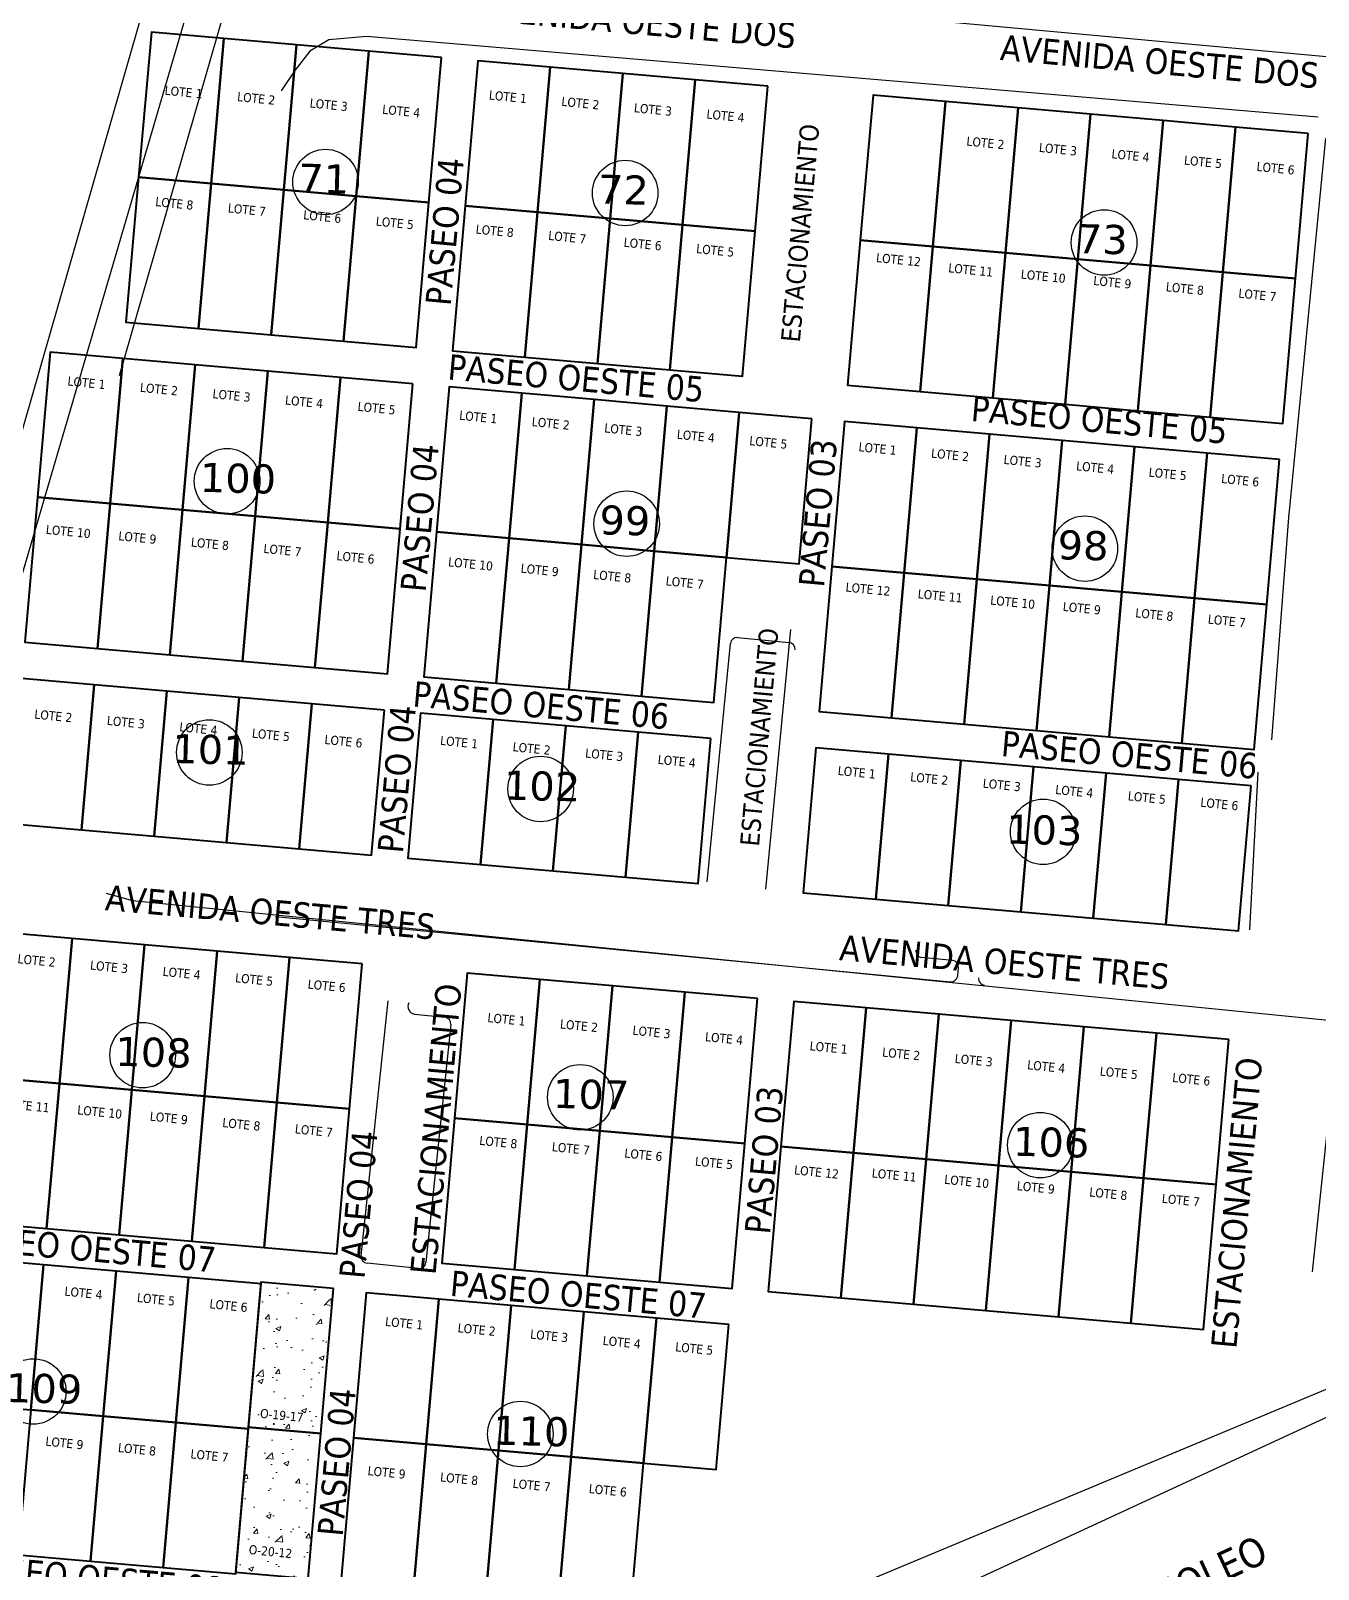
# Model space of a CAD drawing. Header units: metres. Extents: x 2 to 659295185, y -28 to 1124222152.
# Drawn here: x 659432.3 to 659609.1, y 1125414.8 to 1125626.2 of the extents above; entities that cross this region are included whole.
import ezdxf

# ---------------------------------------------------------------- set-up
doc = ezdxf.new("R2010")
doc.units = ezdxf.units.M
doc.header["$MEASUREMENT"] = 0
for name, color, linetype in [('CALLES', 1, 'CONTINUOUS'), ('CAMBIO DE USO', 100, 'CONTINUOUS'), ('MANZANA', 30, 'CONTINUOUS'), ('Numero de manzana', 6, 'CONTINUOUS'), ('Parcelas', 140, 'CONTINUOUS')]:
    doc.layers.add(name, color=color, linetype=linetype)
doc.styles.add('ROMAN', font='verdana.ttf')
doc.styles.get("Standard").update_dxf_attribs({"font": 'tahoma.ttf'})

msp = doc.modelspace()

# ---------------------------------------------------------------- hatches: boundary and pattern name
at = {"layer": 'CAMBIO DE USO', "lineweight": 0, "transparency": 33554666}
h = msp.add_hatch(dxfattribs=at)
h.set_pattern_fill('AR-CONC', color=256)
h.set_pattern_definition([(50, (0, 0), (7.172601826, -0.62752135), [0.75, -8.25]), (355, (0, 0), (-1.387513336, 7.521921337), [0.6, -6.6]), (100.45144446, (0.598, -0.052), (5.785088467, 6.89439991), [0.63740192, -7.01142112]), (46.1842, (0, 2), (10.672413307, -1.65519281), [1.125, -12.375]), (96.6356355, (0.889, 1.862), (9.34661946, 9.74118601), [0.95610342, -10.5171376]), (351.184164, (0, 2), (9.34661945, 9.741186), [0.9, -9.90000001]), (21, (1, 1.5), (5.96907052, -4.026188907), [0.75, -8.25]), (326, (1, 1.5), (2.43315332, 7.25150045), [0.6, -6.6]), (71.45144474, (1.4974, 1.1645), (8.402223767, 3.225311528), [0.6374019, -7.01142112]), (37.5, (0, 0), (0.121598553, 3.3289385383), [0, -6.52, 0, -6.7, 0, -6.625]), (7.5, (0, 0), (2.630695374, 3.944117119), [0, -3.82, 0, -6.37, 0, -2.525]), (327.5, (-2.23, 0), (5.3382243617, -0.2255487173), [0, -2.5, 0, -7.8, 0, -10.35]), (317.5, (-3.23, 0), (5.831861693, 1.001049823), [0, -3.25, 0, -5.18, 0, -7.35])])
h.paths.add_polyline_path([(659462.1915, 1125434.3104), (659472.1265, 1125433.4412), (659473.8696, 1125453.365), (659463.9077, 1125454.2366), (659463.8891, 1125454.0241), (659463.916, 1125454.0217)])
h.paths.add_polyline_path([(659460.4463, 1125414.3659), (659470.3837, 1125413.4965), (659472.1268, 1125433.4204), (659462.1897, 1125434.2898), (659462.1729, 1125434.0977), (659462.1726, 1125434.0977)])
h.paths.add_polyline_path([(659476.0283, 1125418.2155), (659478.0728, 1125441.0363), (659472.6261, 1125441.5243), (659470.5815, 1125418.7035)], flags=9)

# ---------------------------------------------------------------- linework, layer by layer
at = {"layer": 'CAMBIO DE USO', "lineweight": 40}
for points in [[(659473.8696, 1125453.365), (659463.9077, 1125454.2366), (659462.1646, 1125434.3127), (659472.1265, 1125433.4412), (659473.8696, 1125453.365)], [(659462.1726, 1125434.0977), (659452.2107, 1125434.9693), (659450.4675, 1125415.0454), (659460.4295, 1125414.1738), (659462.1726, 1125434.0977)], [(659472.1268, 1125433.4204), (659462.1649, 1125434.292), (659460.4218, 1125414.3681), (659470.3837, 1125413.4965), (659472.1268, 1125433.4204)]]:
    msp.add_lwpolyline(points, dxfattribs=at)
at = {"layer": 'MANZANA', "lineweight": -2}
for p, q in [((659502.6646, 1125780.6806), (659444.4077, 1125578.7917)), ((659481.9922, 1125748.2872), (659391.156, 1125432.4515)), ((659750.9245, 1125609.6784), (659483.3858, 1125634.2704)), ((659441.3072, 1125586.3002), (659453.8244, 1125628.9415)), ((659473.2351, 1125624.9323), (659470.613, 1125623.3726)), ((659478.3805, 1125625.4022), (659473.2351, 1125624.9323)), ((659609.1004, 1125614.2977), (659478.3805, 1125625.4022)), ((659470.613, 1125623.3726), (659468.5433, 1125620.7032)), ((659468.5433, 1125620.7032), (659466.6879, 1125617.9337)), ((659605.1303, 1125559.7261), (659610.1706, 1125611.4365)), ((659430.299, 1125548.6478), (659441.3072, 1125586.3002)), ((659602.7354, 1125528.7648), (659605.1216, 1125559.9117)), ((659599.7193, 1125502.6382), (659600.8904, 1125524.2951)), ((659442.6431, 1125507.6662), (659446.263, 1125506.6864)), ((659446.263, 1125506.6864), (659637.7727, 1125487.5303))]:
    msp.add_line(p, q, dxfattribs=at)
at = {"layer": 'MANZANA'}
for p, q in [((659529.3719, 1125542.8106), (659536.4423, 1125542.1258)), ((659536.6439, 1125543.9093), (659533.1895, 1125508.2445)), ((659525.2053, 1125509.2561), (659528.3758, 1125541.9905)), ((659465.8808, 1125504.4861), (659558.602, 1125495.5055)), ((659558.8858, 1125498.436), (659554.6808, 1125498.8433)), ((659559.5981, 1125496.3257), (659559.706, 1125497.4399)), ((659477.6685, 1125457.8551), (659481.3555, 1125492.9108)), ((659484.9743, 1125491.073), (659489.1758, 1125490.6311)), ((659489.9877, 1125489.6283), (659486.5478, 1125456.9212)), ((659608.3252, 1125455.6365), (659611.7652, 1125488.3436)), ((659485.5449, 1125456.1092), (659478.4804, 1125456.8522))]:
    msp.add_line(p, q, dxfattribs=at)
at = {"layer": 'MANZANA', "linetype": 'Continuous'}
msp.add_lwpolyline([(659605.8235, 1125398.3944), (659606.904, 1125394.583, -0.05991423), (659589.9701, 1125393.7893, 0.15667166), (659577.6448, 1125392.1535), (659571.714, 1125389.432), (659407.251, 1125313.964), (659407.251, 1125313.964), (659399.2738, 1125317.4358), (659373.6, 1125349.455), (659415.401, 1125348.192), (659437.345, 1125355.8817), (659453.389, 1125363.102), (659696.789, 1125475.697), (659704.197, 1125474.475), (659704.958, 1125464.202), (659704.1751, 1125443.1964), (659694.5526, 1125441.6882), (659681.4932, 1125436.1892), (659681.047, 1125436.2843), (659656.419, 1125425.6649), (659641.0467, 1125418.0838), (659629.9952, 1125412.1368), (659619.1084, 1125407.1851), (659614.2177, 1125402.3747)], format="xyb", close=True, dxfattribs=at)
at = {"layer": 'MANZANA'}
for centre, radius, start, end in [((659529.2839, 1125541.9025), 0.9124, 84.46784, 174.46784), ((659536.3543, 1125541.2177), 0.9124, 354.46784, 84.46784), ((659554.7687, 1125499.7514), 0.9124, 174.46784, 264.46784), ((659558.7978, 1125497.5278), 0.9124, 354.46784, 84.46784), ((659558.6899, 1125496.4136), 0.9124, 264.46784, 354.46784), ((659563.3716, 1125495.9602), 0.9124, 174.46784, 264.46784), ((659485.1377, 1125492.1056), 1.0455, 151.504907, 261.005701), ((659489.0804, 1125489.7237), 0.9124, 353.995972, 83.995972), ((659478.5758, 1125457.7596), 0.9124, 173.995972, 263.995972), ((659485.6404, 1125457.0166), 0.9124, 263.995972, 353.995972)]:
    msp.add_arc(centre, radius, start, end, dxfattribs=at)
at = {"layer": 'Numero de manzana', "lineweight": -2}
for centre in [(659472.7761, 1125605.4046), (659513.9295, 1125603.8927), (659579.7059, 1125597.0939), (659459.2503, 1125564.2951), (659514.1353, 1125558.4492), (659577.0716, 1125555.0316), (659456.8091, 1125527.0185), (659502.3173, 1125522.0099), (659571.3465, 1125516.1136), (659447.646, 1125485.424), (659507.7629, 1125479.6422), (659570.9456, 1125473.0704), (659432.6292, 1125439.2233), (659499.534, 1125433.3699)]:
    msp.add_circle(centre, 4.5001, dxfattribs=at)
at = {"layer": 'Parcelas', "lineweight": -2}
msp.add_line((659370.289, 1125339.349), (659696.789, 1125475.697), dxfattribs=at)
at = {"layer": 'Parcelas', "lineweight": 40}
for points in [[(659458.8089, 1125625.118), (659448.8469, 1125625.9896), (659447.1038, 1125606.0657), (659457.0657, 1125605.1941), (659458.8089, 1125625.118)], [(659468.7708, 1125624.2465), (659458.8089, 1125625.118), (659457.0657, 1125605.1941), (659467.0277, 1125604.3226), (659468.7708, 1125624.2465)], [(659478.7328, 1125623.3749), (659468.7708, 1125624.2465), (659467.0277, 1125604.3226), (659476.9896, 1125603.451), (659478.7328, 1125623.3749)], [(659488.6947, 1125622.5033), (659478.7328, 1125623.3749), (659476.9896, 1125603.451), (659486.9516, 1125602.5795), (659488.6947, 1125622.5033)], [(659503.6376, 1125621.196), (659493.6757, 1125622.0676), (659491.9326, 1125602.1437), (659501.8945, 1125601.2721), (659503.6376, 1125621.196)], [(659513.5996, 1125620.3245), (659503.6376, 1125621.196), (659501.8945, 1125601.2721), (659511.8565, 1125600.4006), (659513.5996, 1125620.3245)], [(659523.5615, 1125619.4529), (659513.5996, 1125620.3245), (659511.8565, 1125600.4006), (659521.8184, 1125599.529), (659523.5615, 1125619.4529)], [(659533.5235, 1125618.5813), (659523.5615, 1125619.4529), (659521.8184, 1125599.529), (659531.7803, 1125598.6574), (659533.5235, 1125618.5813)], [(659557.9302, 1125616.446), (659547.9683, 1125617.3176), (659546.2252, 1125597.3937), (659556.1871, 1125596.5221), (659557.9302, 1125616.446)], [(659567.8922, 1125615.5745), (659557.9302, 1125616.446), (659556.1871, 1125596.5221), (659566.1491, 1125595.6506), (659567.8922, 1125615.5745)], [(659577.8541, 1125614.7029), (659567.8922, 1125615.5745), (659566.1491, 1125595.6506), (659576.111, 1125594.779), (659577.8541, 1125614.7029)], [(659587.8161, 1125613.8313), (659577.8541, 1125614.7029), (659576.111, 1125594.779), (659586.073, 1125593.9075), (659587.8161, 1125613.8313)], [(659597.778, 1125612.9598), (659587.8161, 1125613.8313), (659586.073, 1125593.9075), (659596.0349, 1125593.0359), (659597.778, 1125612.9598)], [(659607.74, 1125612.0882), (659597.778, 1125612.9598), (659596.0349, 1125593.0359), (659605.9969, 1125592.1643), (659607.74, 1125612.0882)], [(659457.0657, 1125605.1941), (659447.1038, 1125606.0657), (659445.3607, 1125586.1418), (659455.3226, 1125585.2702), (659457.0657, 1125605.1941)], [(659467.0277, 1125604.3226), (659457.0657, 1125605.1941), (659455.3226, 1125585.2702), (659465.2846, 1125584.3987), (659467.0277, 1125604.3226)], [(659476.9896, 1125603.451), (659467.0277, 1125604.3226), (659465.2846, 1125584.3987), (659475.2465, 1125583.5271), (659476.9896, 1125603.451)], [(659486.9516, 1125602.5795), (659476.9896, 1125603.451), (659475.2465, 1125583.5271), (659485.2085, 1125582.6556), (659486.9516, 1125602.5795)], [(659501.8945, 1125601.2721), (659491.9326, 1125602.1437), (659490.1894, 1125582.2198), (659500.1514, 1125581.3482), (659501.8945, 1125601.2721)], [(659511.8565, 1125600.4006), (659501.8945, 1125601.2721), (659500.1514, 1125581.3482), (659510.1133, 1125580.4767), (659511.8565, 1125600.4006)], [(659521.8184, 1125599.529), (659511.8565, 1125600.4006), (659510.1133, 1125580.4767), (659520.0753, 1125579.6051), (659521.8184, 1125599.529)], [(659531.7803, 1125598.6574), (659521.8184, 1125599.529), (659520.0753, 1125579.6051), (659530.0372, 1125578.7335), (659531.7803, 1125598.6574)], [(659556.1871, 1125596.5221), (659546.2252, 1125597.3937), (659544.4821, 1125577.4698), (659554.444, 1125576.5982), (659556.1871, 1125596.5221)], [(659566.1491, 1125595.6506), (659556.1871, 1125596.5221), (659554.444, 1125576.5982), (659564.406, 1125575.7267), (659566.1491, 1125595.6506)], [(659576.111, 1125594.779), (659566.1491, 1125595.6506), (659564.406, 1125575.7267), (659574.3679, 1125574.8551), (659576.111, 1125594.779)], [(659586.073, 1125593.9075), (659576.111, 1125594.779), (659574.3679, 1125574.8551), (659584.3298, 1125573.9836), (659586.073, 1125593.9075)], [(659596.0349, 1125593.0359), (659586.073, 1125593.9075), (659584.3298, 1125573.9836), (659594.2918, 1125573.112), (659596.0349, 1125593.0359)], [(659605.9969, 1125592.1643), (659596.0349, 1125593.0359), (659594.2918, 1125573.112), (659604.2537, 1125572.2404), (659605.9969, 1125592.1643)], [(659444.9249, 1125581.1608), (659434.963, 1125582.0324), (659433.2198, 1125562.1085), (659443.1818, 1125561.2369), (659444.9249, 1125581.1608)], [(659454.8869, 1125580.2893), (659444.9249, 1125581.1608), (659443.1818, 1125561.2369), (659453.1437, 1125560.3654), (659454.8869, 1125580.2893)], [(659464.8488, 1125579.4177), (659454.8869, 1125580.2893), (659453.1437, 1125560.3654), (659463.1057, 1125559.4938), (659464.8488, 1125579.4177)], [(659474.8107, 1125578.5461), (659464.8488, 1125579.4177), (659463.1057, 1125559.4938), (659473.0676, 1125558.6222), (659474.8107, 1125578.5461)], [(659484.7727, 1125577.6746), (659474.8107, 1125578.5461), (659473.0676, 1125558.6222), (659483.0296, 1125557.7507), (659484.7727, 1125577.6746)], [(659499.7156, 1125576.3672), (659489.7537, 1125577.2388), (659488.0106, 1125557.3149), (659497.9725, 1125556.4434), (659499.7156, 1125576.3672)], [(659509.6776, 1125575.4957), (659499.7156, 1125576.3672), (659497.9725, 1125556.4434), (659507.9344, 1125555.5718), (659509.6776, 1125575.4957)], [(659519.6395, 1125574.6241), (659509.6776, 1125575.4957), (659507.9344, 1125555.5718), (659517.8964, 1125554.7002), (659519.6395, 1125574.6241)], [(659529.6015, 1125573.7526), (659519.6395, 1125574.6241), (659517.8964, 1125554.7002), (659527.8583, 1125553.8287), (659529.6015, 1125573.7526)], [(659539.5634, 1125572.881), (659529.6015, 1125573.7526), (659527.8583, 1125553.8287), (659537.8203, 1125552.9571), (659539.5634, 1125572.881)], [(659554.0082, 1125571.6173), (659544.0463, 1125572.4888), (659542.3032, 1125552.5649), (659552.2651, 1125551.6934), (659554.0082, 1125571.6173)], [(659563.9702, 1125570.7457), (659554.0082, 1125571.6173), (659552.2651, 1125551.6934), (659562.2271, 1125550.8218), (659563.9702, 1125570.7457)], [(659573.9321, 1125569.8741), (659563.9702, 1125570.7457), (659562.2271, 1125550.8218), (659572.189, 1125549.9503), (659573.9321, 1125569.8741)], [(659583.8941, 1125569.0026), (659573.9321, 1125569.8741), (659572.189, 1125549.9503), (659582.151, 1125549.0787), (659583.8941, 1125569.0026)], [(659593.856, 1125568.131), (659583.8941, 1125569.0026), (659582.151, 1125549.0787), (659592.1129, 1125548.2071), (659593.856, 1125568.131)], [(659603.818, 1125567.2595), (659593.856, 1125568.131), (659592.1129, 1125548.2071), (659602.0748, 1125547.3356), (659603.818, 1125567.2595)], [(659443.1818, 1125561.2369), (659433.2198, 1125562.1085), (659431.4767, 1125542.1846), (659441.4387, 1125541.313), (659443.1818, 1125561.2369)], [(659453.1437, 1125560.3654), (659443.1818, 1125561.2369), (659441.4387, 1125541.313), (659451.4006, 1125540.4415), (659453.1437, 1125560.3654)], [(659463.1057, 1125559.4938), (659453.1437, 1125560.3654), (659451.4006, 1125540.4415), (659461.3626, 1125539.5699), (659463.1057, 1125559.4938)], [(659473.0676, 1125558.6222), (659463.1057, 1125559.4938), (659461.3626, 1125539.5699), (659471.3245, 1125538.6984), (659473.0676, 1125558.6222)], [(659483.0296, 1125557.7507), (659473.0676, 1125558.6222), (659471.3245, 1125538.6984), (659481.2865, 1125537.8268), (659483.0296, 1125557.7507)], [(659497.9725, 1125556.4434), (659488.0106, 1125557.3149), (659486.2674, 1125537.391), (659496.2294, 1125536.5195), (659497.9725, 1125556.4434)], [(659507.9344, 1125555.5718), (659497.9725, 1125556.4434), (659496.2294, 1125536.5195), (659506.1913, 1125535.6479), (659507.9344, 1125555.5718)], [(659517.8964, 1125554.7002), (659507.9344, 1125555.5718), (659506.1913, 1125535.6479), (659516.1533, 1125534.7763), (659517.8964, 1125554.7002)], [(659527.8583, 1125553.8287), (659517.8964, 1125554.7002), (659516.1533, 1125534.7763), (659526.1152, 1125533.9048), (659527.8583, 1125553.8287)], [(659552.2651, 1125551.6934), (659542.3032, 1125552.5649), (659540.56, 1125532.641), (659550.522, 1125531.7695), (659552.2651, 1125551.6934)], [(659562.2271, 1125550.8218), (659552.2651, 1125551.6934), (659550.522, 1125531.7695), (659560.4839, 1125530.8979), (659562.2271, 1125550.8218)], [(659572.189, 1125549.9503), (659562.2271, 1125550.8218), (659560.4839, 1125530.8979), (659570.4459, 1125530.0264), (659572.189, 1125549.9503)], [(659582.151, 1125549.0787), (659572.189, 1125549.9503), (659570.4459, 1125530.0264), (659580.4078, 1125529.1548), (659582.151, 1125549.0787)], [(659592.1129, 1125548.2071), (659582.151, 1125549.0787), (659580.4078, 1125529.1548), (659590.3698, 1125528.2832), (659592.1129, 1125548.2071)], [(659602.0748, 1125547.3356), (659592.1129, 1125548.2071), (659590.3698, 1125528.2832), (659600.3317, 1125527.4117), (659602.0748, 1125547.3356)], [(659441.0029, 1125536.3321), (659431.0409, 1125537.2036), (659429.2978, 1125517.2797), (659439.2598, 1125516.4082), (659441.0029, 1125536.3321)], [(659450.9648, 1125535.4605), (659441.0029, 1125536.3321), (659439.2598, 1125516.4082), (659449.2217, 1125515.5366), (659450.9648, 1125535.4605)], [(659460.9268, 1125534.5889), (659450.9648, 1125535.4605), (659449.2217, 1125515.5366), (659459.1837, 1125514.665), (659460.9268, 1125534.5889)], [(659470.8887, 1125533.7174), (659460.9268, 1125534.5889), (659459.1837, 1125514.665), (659469.1456, 1125513.7935), (659470.8887, 1125533.7174)], [(659480.8507, 1125532.8458), (659470.8887, 1125533.7174), (659469.1456, 1125513.7935), (659479.1076, 1125512.9219), (659480.8507, 1125532.8458)], [(659495.7936, 1125531.5385), (659485.8317, 1125532.41), (659484.0885, 1125512.4861), (659494.0505, 1125511.6146), (659495.7936, 1125531.5385)], [(659505.7556, 1125530.6669), (659495.7936, 1125531.5385), (659494.0505, 1125511.6146), (659504.0124, 1125510.743), (659505.7556, 1125530.6669)], [(659515.7175, 1125529.7954), (659505.7556, 1125530.6669), (659504.0124, 1125510.743), (659513.9744, 1125509.8715), (659515.7175, 1125529.7954)], [(659525.6794, 1125528.9238), (659515.7175, 1125529.7954), (659513.9744, 1125509.8715), (659523.9363, 1125508.9999), (659525.6794, 1125528.9238)], [(659550.0862, 1125526.7885), (659540.1243, 1125527.6601), (659538.3812, 1125507.7362), (659548.3431, 1125506.8646), (659550.0862, 1125526.7885)], [(659560.0482, 1125525.9169), (659550.0862, 1125526.7885), (659548.3431, 1125506.8646), (659558.305, 1125505.993), (659560.0482, 1125525.9169)], [(659570.0101, 1125525.0454), (659560.0482, 1125525.9169), (659558.305, 1125505.993), (659568.267, 1125505.1215), (659570.0101, 1125525.0454)], [(659579.9721, 1125524.1738), (659570.0101, 1125525.0454), (659568.267, 1125505.1215), (659578.2289, 1125504.2499), (659579.9721, 1125524.1738)], [(659589.934, 1125523.3023), (659579.9721, 1125524.1738), (659578.2289, 1125504.2499), (659588.1909, 1125503.3784), (659589.934, 1125523.3023)], [(659599.896, 1125522.4307), (659589.934, 1125523.3023), (659588.1909, 1125503.3784), (659598.1528, 1125502.5068), (659599.896, 1125522.4307)], [(659437.9524, 1125501.4652), (659427.9905, 1125502.3368), (659426.2474, 1125482.4129), (659436.2093, 1125481.5413), (659437.9524, 1125501.4652)], [(659447.9144, 1125500.5937), (659437.9524, 1125501.4652), (659436.2093, 1125481.5413), (659446.1713, 1125480.6698), (659447.9144, 1125500.5937)], [(659457.8763, 1125499.7221), (659447.9144, 1125500.5937), (659446.1713, 1125480.6698), (659456.1332, 1125479.7982), (659457.8763, 1125499.7221)], [(659467.8383, 1125498.8506), (659457.8763, 1125499.7221), (659456.1332, 1125479.7982), (659466.0952, 1125478.9267), (659467.8383, 1125498.8506)], [(659477.8002, 1125497.979), (659467.8383, 1125498.8506), (659466.0952, 1125478.9267), (659476.0571, 1125478.0551), (659477.8002, 1125497.979)], [(659502.207, 1125495.8437), (659492.2451, 1125496.7152), (659490.5019, 1125476.7914), (659500.4639, 1125475.9198), (659502.207, 1125495.8437)], [(659512.169, 1125494.9721), (659502.207, 1125495.8437), (659500.4639, 1125475.9198), (659510.4258, 1125475.0482), (659512.169, 1125494.9721)], [(659522.1309, 1125494.1006), (659512.169, 1125494.9721), (659510.4258, 1125475.0482), (659520.3878, 1125474.1767), (659522.1309, 1125494.1006)], [(659532.0928, 1125493.229), (659522.1309, 1125494.1006), (659520.3878, 1125474.1767), (659530.3497, 1125473.3051), (659532.0928, 1125493.229)], [(659547.0358, 1125491.9217), (659537.0738, 1125492.7932), (659535.3307, 1125472.8693), (659545.2927, 1125471.9978), (659547.0358, 1125491.9217)], [(659556.9977, 1125491.0501), (659547.0358, 1125491.9217), (659545.2927, 1125471.9978), (659555.2546, 1125471.1262), (659556.9977, 1125491.0501)], [(659566.9597, 1125490.1786), (659556.9977, 1125491.0501), (659555.2546, 1125471.1262), (659565.2165, 1125470.2547), (659566.9597, 1125490.1786)], [(659576.9216, 1125489.307), (659566.9597, 1125490.1786), (659565.2165, 1125470.2547), (659575.1785, 1125469.3831), (659576.9216, 1125489.307)], [(659586.8836, 1125488.4355), (659576.9216, 1125489.307), (659575.1785, 1125469.3831), (659585.1404, 1125468.5116), (659586.8836, 1125488.4355)], [(659596.8455, 1125487.5639), (659586.8836, 1125488.4355), (659585.1404, 1125468.5116), (659595.1024, 1125467.64), (659596.8455, 1125487.5639)], [(659436.2091, 1125481.5413), (659426.2471, 1125482.4128), (659424.504, 1125462.4889), (659434.4659, 1125461.6174), (659436.2091, 1125481.5413)], [(659446.171, 1125480.6697), (659436.2091, 1125481.5413), (659434.4659, 1125461.6174), (659444.4279, 1125460.7458), (659446.171, 1125480.6697)], [(659456.1329, 1125479.7981), (659446.171, 1125480.6697), (659444.4279, 1125460.7458), (659454.3898, 1125459.8742), (659456.1329, 1125479.7981)], [(659466.0949, 1125478.9266), (659456.1329, 1125479.7981), (659454.3898, 1125459.8742), (659464.3518, 1125459.0027), (659466.0949, 1125478.9266)], [(659476.0568, 1125478.055), (659466.0949, 1125478.9266), (659464.3518, 1125459.0027), (659474.3137, 1125458.1311), (659476.0568, 1125478.055)], [(659500.4636, 1125475.9197), (659490.5017, 1125476.7913), (659488.7585, 1125456.8674), (659498.7205, 1125455.9958), (659500.4636, 1125475.9197)], [(659510.4256, 1125475.0482), (659500.4636, 1125475.9197), (659498.7205, 1125455.9958), (659508.6824, 1125455.1243), (659510.4256, 1125475.0482)], [(659520.3875, 1125474.1766), (659510.4256, 1125475.0482), (659508.6824, 1125455.1243), (659518.6444, 1125454.2527), (659520.3875, 1125474.1766)], [(659530.3495, 1125473.305), (659520.3875, 1125474.1766), (659518.6444, 1125454.2527), (659528.6063, 1125453.3811), (659530.3495, 1125473.305)], [(659545.2924, 1125471.9977), (659535.3304, 1125472.8693), (659533.5873, 1125452.9454), (659543.5493, 1125452.0738), (659545.2924, 1125471.9977)], [(659555.2543, 1125471.1261), (659545.2924, 1125471.9977), (659543.5493, 1125452.0738), (659553.5112, 1125451.2022), (659555.2543, 1125471.1261)], [(659565.2163, 1125470.2546), (659555.2543, 1125471.1261), (659553.5112, 1125451.2022), (659563.4732, 1125450.3307), (659565.2163, 1125470.2546)], [(659575.1782, 1125469.383), (659565.2163, 1125470.2546), (659563.4732, 1125450.3307), (659573.4351, 1125449.4591), (659575.1782, 1125469.383)], [(659585.1402, 1125468.5115), (659575.1782, 1125469.383), (659573.4351, 1125449.4591), (659583.397, 1125448.5876), (659585.1402, 1125468.5115)], [(659595.1021, 1125467.6399), (659585.1402, 1125468.5115), (659583.397, 1125448.5876), (659593.359, 1125447.716), (659595.1021, 1125467.6399)], [(659434.0302, 1125456.6364), (659424.0682, 1125457.5079), (659422.3251, 1125437.5841), (659432.287, 1125436.7125), (659434.0302, 1125456.6364)], [(659443.9921, 1125455.7648), (659434.0302, 1125456.6364), (659432.287, 1125436.7125), (659442.249, 1125435.8409), (659443.9921, 1125455.7648)], [(659453.9541, 1125454.8933), (659443.9921, 1125455.7648), (659442.249, 1125435.8409), (659452.2109, 1125434.9694), (659453.9541, 1125454.8933)], [(659463.916, 1125454.0217), (659453.9541, 1125454.8933), (659452.2109, 1125434.9694), (659462.1729, 1125434.0978), (659463.916, 1125454.0217)], [(659488.3228, 1125451.8864), (659478.3608, 1125452.758), (659476.6177, 1125432.8341), (659486.5797, 1125431.9625), (659488.3228, 1125451.8864)], [(659498.2847, 1125451.0148), (659488.3228, 1125451.8864), (659486.5797, 1125431.9625), (659496.5416, 1125431.0909), (659498.2847, 1125451.0148)], [(659508.2467, 1125450.1433), (659498.2847, 1125451.0148), (659496.5416, 1125431.0909), (659506.5036, 1125430.2194), (659508.2467, 1125450.1433)], [(659518.2086, 1125449.2717), (659508.2467, 1125450.1433), (659506.5036, 1125430.2194), (659516.4655, 1125429.3478), (659518.2086, 1125449.2717)], [(659528.1706, 1125448.4002), (659518.2086, 1125449.2717), (659516.4655, 1125429.3478), (659526.4274, 1125428.4763), (659528.1706, 1125448.4002)], [(659442.2487, 1125435.8408), (659432.2868, 1125436.7124), (659430.5437, 1125416.7885), (659440.5056, 1125415.917), (659442.2487, 1125435.8408)], [(659452.2107, 1125434.9693), (659442.2487, 1125435.8408), (659440.5056, 1125415.917), (659450.4675, 1125415.0454), (659452.2107, 1125434.9693)], [(659486.5794, 1125431.9624), (659476.6174, 1125432.834), (659474.8743, 1125412.9101), (659484.8363, 1125412.0385), (659486.5794, 1125431.9624)], [(659496.5413, 1125431.0909), (659486.5794, 1125431.9624), (659484.8363, 1125412.0385), (659494.7982, 1125411.167), (659496.5413, 1125431.0909)], [(659506.5033, 1125430.2193), (659496.5413, 1125431.0909), (659494.7982, 1125411.167), (659504.7602, 1125410.2954), (659506.5033, 1125430.2193)], [(659516.4652, 1125429.3477), (659506.5033, 1125430.2193), (659504.7602, 1125410.2954), (659514.7221, 1125409.4238), (659516.4652, 1125429.3477)]]:
    msp.add_lwpolyline(points, dxfattribs=at)

# ---------------------------------------------------------------- texts
at = {"layer": 'CALLES', "color": 0}
for s, rotation, p in [('AVENIDA OESTE DOS', 354.880446, (659493.5198, 1125627.6634)), ('AVENIDA OESTE DOS', 354.880446, (659565.3415, 1125622.1829)), ('PASEO 04', 84.880446, (659489.9625, 1125588.3049)), ('PASEO OESTE 05', 354.880446, (659489.4533, 1125578.2838)), ('PASEO OESTE 05', 354.880446, (659561.3219, 1125572.5709)), ('PASEO 03', 84.880446, (659541.2212, 1125549.6187)), ('PASEO 04', 84.880446, (659486.5216, 1125548.975)), ('PASEO OESTE 06', 354.880446, (659484.6487, 1125533.3495)), ('PASEO 04', 84.880446, (659483.3813, 1125513.0814)), ('PASEO OESTE 06', 354.880446, (659565.4631, 1125526.5323)), ('AVENIDA OESTE TRES', 354.880446, (659442.4062, 1125505.3594)), ('AVENIDA OESTE TRES', 354.880446, (659543.2472, 1125498.4961)), ('PASEO 03', 84.880446, (659533.8047, 1125460.7284)), ('PASEO 04', 84.880446, (659478.1143, 1125454.6117)), ('PASEO OESTE 07', 354.880446, (659422.4199, 1125458.7059)), ('PASEO OESTE 07', 354.880446, (659489.7714, 1125452.3695)), ('PASEO 04', 84.880446, (659475.1292, 1125419.2112)), ('PASEO OESTE 08', 354.880446, (659423.462, 1125413.3637))]:
    msp.add_text(s, height=3.5, rotation=rotation, dxfattribs=at).set_placement(p)
at = {"layer": 'CALLES'}
for height, p in [(2.625, (659537.9166, 1125583.301)), (2.625, (659532.2997, 1125514.0361)), (3.5, (659487.8774, 1125455.1602)), (3.5, (659597.8678, 1125445.0207))]:
    msp.add_text('ESTACIONAMIENTO', height=height, rotation=84.880446, dxfattribs=at).set_placement(p)
at = {"layer": 'Numero de manzana', "lineweight": -2, "style": 'ROMAN'}
for s, p in [('71', (659468.9875, 1125603.9526)), ('72', (659510.1409, 1125602.4407)), ('73', (659575.9173, 1125595.642)), ('100', (659455.4617, 1125562.8431)), ('99', (659510.3467, 1125556.9973)), ('98', (659573.283, 1125553.5796)), ('101', (659451.6793, 1125525.5806)), ('102', (659497.2279, 1125520.5511)), ('103', (659566.2071, 1125514.5162)), ('108', (659443.8574, 1125483.972)), ('107', (659503.9743, 1125478.1902)), ('106', (659567.157, 1125471.6184)), ('109', (659428.8406, 1125437.7714)), ('110', (659495.7454, 1125431.918))]:
    msp.add_text(s, height=4, rotation=358.491535, dxfattribs=at).set_placement(p)
at = {"layer": 'Parcelas', "lineweight": -2}
for s, height, rotation, p in [('LOTE 1', 1.25, 354.222581, (659450.6297, 1125617.4022)), ('LOTE 2', 1.25, 354.222581, (659460.5916, 1125616.5307)), ('LOTE 3', 1.25, 354.222581, (659470.5536, 1125615.6591)), ('LOTE 1', 1.25, 354.222581, (659495.1629, 1125616.7515)), ('LOTE 2', 1.25, 354.222581, (659505.1249, 1125615.8799)), ('LOTE 3', 1.25, 354.222581, (659515.0868, 1125615.0084)), ('LOTE 4', 1.25, 354.222581, (659480.5155, 1125614.7876)), ('LOTE 4', 1.25, 354.222581, (659525.0488, 1125614.1368)), ('LOTE 2', 1.25, 354.222581, (659560.7544, 1125610.4229)), ('LOTE 3', 1.25, 354.222581, (659570.7163, 1125609.5513)), ('LOTE 4', 1.25, 354.222581, (659580.6783, 1125608.6798)), ('LOTE 5', 1.25, 354.222581, (659590.6402, 1125607.8082)), ('LOTE 6', 1.25, 354.222581, (659600.6022, 1125606.9367)), ('LOTE 8', 1.25, 354.222581, (659449.3508, 1125602.1032)), ('LOTE 7', 1.25, 354.222581, (659459.3127, 1125601.2317)), ('LOTE 6', 1.25, 354.222581, (659469.6712, 1125600.2916)), ('LOTE 5', 1.25, 354.222581, (659479.6332, 1125599.42)), ('LOTE 8', 1.25, 354.222581, (659493.3566, 1125598.3299)), ('LOTE 7', 1.25, 354.222581, (659503.3186, 1125597.4583)), ('LOTE 6', 1.25, 354.222581, (659513.6771, 1125596.5182)), ('LOTE 5', 1.25, 354.222581, (659523.639, 1125595.6467)), ('LOTE 12', 1.25, 354.222581, (659548.3471, 1125594.4116)), ('LOTE 11', 1.25, 354.222581, (659558.2635, 1125593.0075)), ('LOTE 10', 1.25, 354.222581, (659568.2254, 1125592.136)), ('LOTE 9', 1.25, 354.222581, (659578.1874, 1125591.2644)), ('LOTE 8', 1.25, 354.222581, (659588.1493, 1125590.3929)), ('LOTE 7', 1.25, 354.222581, (659598.1113, 1125589.5213)), ('LOTE 1', 1.25, 354.222581, (659437.2814, 1125577.4561)), ('LOTE 2', 1.25, 354.222581, (659447.2434, 1125576.5845)), ('LOTE 3', 1.25, 354.222581, (659457.2053, 1125575.7129)), ('LOTE 4', 1.25, 354.222581, (659467.1673, 1125574.8414)), ('LOTE 5', 1.25, 354.222581, (659477.1292, 1125573.9698)), ('LOTE 1', 1.25, 354.222581, (659491.092, 1125572.7482)), ('LOTE 2', 1.25, 354.222581, (659501.0539, 1125571.8767)), ('LOTE 3', 1.25, 354.222581, (659511.0159, 1125571.0051)), ('LOTE 4', 1.25, 354.222581, (659520.9778, 1125570.1336)), ('LOTE 5', 1.25, 354.222581, (659530.9398, 1125569.262)), ('LOTE 1', 1.25, 354.222581, (659545.9385, 1125568.4165)), ('LOTE 2', 1.25, 354.222581, (659555.9004, 1125567.5449)), ('LOTE 3', 1.25, 354.222581, (659565.8624, 1125566.6734)), ('LOTE 4', 1.25, 354.222581, (659575.8243, 1125565.8018)), ('LOTE 5', 1.25, 354.222581, (659585.7863, 1125564.9303)), ('LOTE 6', 1.25, 354.222581, (659595.7482, 1125564.0587)), ('LOTE 10', 1.25, 354.222581, (659434.313, 1125557.0665)), ('LOTE 9', 1.25, 354.222581, (659444.2749, 1125556.1949)), ('LOTE 8', 1.25, 354.222581, (659454.2369, 1125555.3234)), ('LOTE 7', 1.25, 354.222581, (659464.1988, 1125554.4518)), ('LOTE 6', 1.25, 354.222581, (659474.2332, 1125553.4569)), ('LOTE 10', 1.25, 354.222581, (659489.5661, 1125552.6052)), ('LOTE 9', 1.25, 354.222581, (659499.5281, 1125551.7337)), ('LOTE 8', 1.25, 354.222581, (659509.49, 1125550.8621)), ('LOTE 7', 1.25, 354.222581, (659519.452, 1125549.9906)), ('LOTE 12', 1.25, 354.222581, (659544.1569, 1125549.1415)), ('LOTE 11', 1.25, 354.222581, (659554.0645, 1125548.2196)), ('LOTE 10', 1.25, 354.222581, (659564.0264, 1125547.348)), ('LOTE 9', 1.25, 354.222581, (659573.9884, 1125546.4764)), ('LOTE 8', 1.25, 354.222581, (659583.9503, 1125545.6049)), ('LOTE 7', 1.25, 354.222581, (659593.9123, 1125544.7333)), ('LOTE 2', 1.25, 354.222581, (659432.7301, 1125531.6829)), ('LOTE 3', 1.25, 354.222581, (659442.692, 1125530.8113)), ('LOTE 4', 1.25, 354.222581, (659452.654, 1125529.9398)), ('LOTE 5', 1.25, 354.222581, (659462.6159, 1125529.0682)), ('LOTE 6', 1.25, 354.222581, (659472.5779, 1125528.1967)), ('LOTE 1', 1.25, 354.222581, (659488.4678, 1125528.0764)), ('LOTE 2', 1.25, 354.222581, (659498.4298, 1125527.2048)), ('LOTE 3', 1.25, 354.222581, (659508.3917, 1125526.3333)), ('LOTE 4', 1.25, 354.222581, (659518.3537, 1125525.4617)), ('LOTE 1', 1.25, 354.222581, (659543.0759, 1125523.9337)), ('LOTE 2', 1.25, 354.222581, (659553.0379, 1125523.0622)), ('LOTE 3', 1.25, 354.222581, (659562.9998, 1125522.1906)), ('LOTE 4', 1.25, 354.222581, (659572.9618, 1125521.319)), ('LOTE 5', 1.25, 354.222581, (659582.9237, 1125520.4475)), ('LOTE 6', 1.25, 354.222581, (659592.8857, 1125519.5759)), ('LOTE 2', 1.25, 354.222581, (659430.4252, 1125498.075)), ('LOTE 3', 1.25, 354.222581, (659440.3871, 1125497.2034)), ('LOTE 4', 1.25, 354.222581, (659450.349, 1125496.3319)), ('LOTE 5', 1.25, 354.222581, (659460.311, 1125495.4603)), ('LOTE 6', 1.25, 354.222581, (659470.2729, 1125494.5887)), ('LOTE 1', 1.25, 354.222581, (659494.969, 1125489.9825)), ('LOTE 2', 1.25, 354.222581, (659504.9309, 1125489.1109)), ('LOTE 3', 1.25, 354.222581, (659514.8929, 1125488.2394)), ('LOTE 4', 1.25, 354.222581, (659524.8548, 1125487.3678)), ('LOTE 1', 1.25, 354.222581, (659539.2223, 1125486.1108)), ('LOTE 2', 1.25, 354.222581, (659549.1843, 1125485.2393)), ('LOTE 3', 1.25, 354.222581, (659559.1462, 1125484.3677)), ('LOTE 4', 1.25, 354.222581, (659569.1081, 1125483.4961)), ('LOTE 5', 1.25, 354.222581, (659579.0701, 1125482.6246)), ('LOTE 6', 1.25, 354.222581, (659589.032, 1125481.753)), ('LOTE 11', 1.25, 354.222581, (659428.6658, 1125478.1755)), ('LOTE 10', 1.25, 354.222581, (659438.6277, 1125477.3039)), ('LOTE 9', 1.25, 354.222581, (659448.5896, 1125476.4323)), ('LOTE 8', 1.25, 354.222581, (659458.5516, 1125475.5608)), ('LOTE 7', 1.25, 354.222581, (659468.5135, 1125474.6892)), ('LOTE 8', 1.25, 354.222581, (659493.8505, 1125473.1174)), ('LOTE 7', 1.25, 354.222581, (659503.8124, 1125472.2459)), ('LOTE 6', 1.25, 354.222581, (659513.7744, 1125471.3743)), ('LOTE 5', 1.25, 354.222581, (659523.4803, 1125470.2644)), ('LOTE 12', 1.25, 354.222581, (659537.0882, 1125469.0559)), ('LOTE 11', 1.25, 354.222581, (659547.7504, 1125468.6339)), ('LOTE 10', 1.25, 354.222581, (659557.7123, 1125467.7623)), ('LOTE 9', 1.25, 354.222581, (659567.6743, 1125466.8907)), ('LOTE 8', 1.25, 354.222581, (659577.6362, 1125466.0192)), ('LOTE 7', 1.25, 354.222581, (659587.5982, 1125465.1476)), ('LOTE 4', 1.25, 354.222581, (659436.8677, 1125452.3909)), ('LOTE 5', 1.25, 354.222581, (659446.8296, 1125451.5194)), ('LOTE 6', 1.25, 354.222581, (659456.7916, 1125450.6478)), ('LOTE 1', 1.25, 354.222581, (659480.9121, 1125448.2331)), ('LOTE 2', 1.25, 354.222581, (659490.8741, 1125447.3615)), ('LOTE 3', 1.25, 354.222581, (659500.836, 1125446.49)), ('LOTE 4', 1.25, 354.222581, (659510.7979, 1125445.6184)), ('LOTE 5', 1.25, 354.222581, (659520.7599, 1125444.7469)), ('O-19-17', 1.25, 354.222581, (659463.736, 1125435.614)), ('LOTE 9', 1.25, 354.222581, (659434.2538, 1125431.7782)), ('LOTE 8', 1.25, 354.222581, (659444.2157, 1125430.9066)), ('LOTE 7', 1.25, 354.222581, (659454.1777, 1125430.0351)), ('LOTE 9', 1.25, 354.222581, (659478.5041, 1125427.7316)), ('LOTE 8', 1.25, 354.222581, (659488.4661, 1125426.86)), ('LOTE 7', 1.25, 354.222581, (659498.428, 1125425.9885)), ('LOTE 6', 1.25, 354.222581, (659508.8857, 1125425.2676)), ('O-20-12', 1.25, 354.222581, (659462.183, 1125416.8981)), ('MANGA DE COLEO', 4, 25.023358, (659562.951, 1125397.512))]:
    msp.add_text(s, height=height, rotation=rotation, dxfattribs=at).set_placement(p)

doc.saveas('drawing.dxf')
